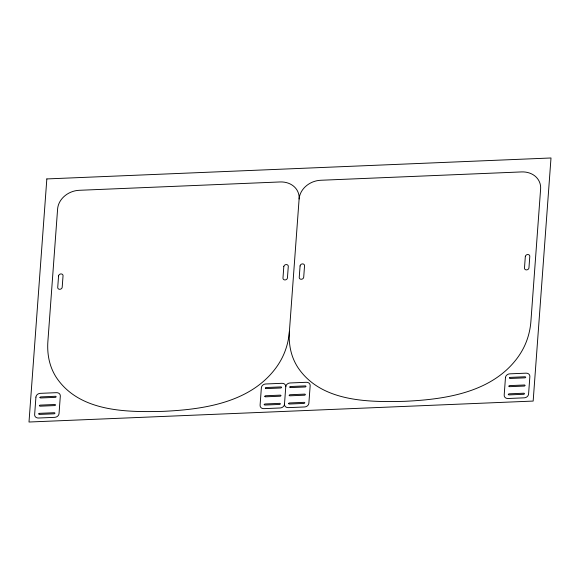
<?xml version="1.0" encoding="UTF-8"?>
<svg xmlns="http://www.w3.org/2000/svg" width="580" height="580" viewBox="0 0 580 580"><rect width="100%" height="100%" fill="white"/><g stroke="black" fill="none" stroke-linecap="round" stroke-linejoin="round"><path stroke-width="0.87" d="M289.406 331.26C288.76 340.134 289.71 349.196 292.871 357.555A74.653 62.894 -20.3 0 0 297.765 367.299C320.704 401.846 367.582 402.288 404.651 401.316C444.86 399.453 491.376 392.776 517.201 358.186A74.653 62.894 -20.3 0 0 523.559 347.971C527.785 339.662 530.229 330.506 530.917 321.226L540.618 188.95A20.735 17.473 -20.3 0 0 521.601 171.919L320.747 180.264A20.735 17.473 -20.3 0 0 299.113 198.983L289.406 331.26C288.717 340.54 286.281 349.704 282.047 358.005A74.653 62.894 -20.3 0 1 275.688 368.22C249.864 402.817 203.348 409.487 163.139 411.351C126.07 412.329 79.192 411.88 56.253 377.341A74.653 62.894 -20.3 0 1 51.359 367.589C48.198 359.23 47.248 350.168 47.894 341.294L57.601 209.018A20.735 17.473 -20.3 0 1 79.242 190.298L280.089 181.953A20.735 17.473 -20.3 0 1 299.113 198.983M285.766 386.715L284.49 404.108A4.147 3.494 -20.3 0 0 288.282 407.638L304.543 406.964A4.147 3.494 -20.3 0 0 308.872 403.216L310.162 385.7A4.147 3.494 -20.3 0 0 306.356 382.292L290.094 382.967A4.147 3.494 -20.3 0 0 285.766 386.715A4.147 3.494 -20.3 0 0 281.96 383.308L265.698 383.982A4.147 3.494 -20.3 0 0 261.37 387.73L260.094 405.123A4.147 3.494 -20.3 0 0 263.885 408.653L280.154 407.972A4.147 3.494 -20.3 0 0 284.476 404.231M46.835 178.93L29 422.022L533.165 401.07L551 157.977L46.835 178.93M35.931 397.097L34.641 414.613A4.147 3.494 -20.3 0 0 38.447 418.021L54.708 417.346A4.147 3.494 -20.3 0 0 59.044 413.475L60.32 396.082A4.147 3.494 -20.3 0 0 56.521 392.674L40.259 393.349A4.147 3.494 -20.3 0 0 35.931 397.097M38.751 413.888L39.273 414.417L54.361 413.794L55.013 413.17L54.484 412.721L39.397 413.344L38.758 413.852M39.353 405.666L39.875 406.196L54.962 405.572L55.615 404.949L55.042 404.499L39.998 405.123L39.36 405.623M39.955 397.445L40.527 397.974L55.615 397.343L56.217 396.771L55.651 396.278L40.607 396.901L39.955 397.445M58.566 275.986L57.724 287.426A2.284 1.921 -20.3 0 0 59.82 289.297A2.284 1.921 -20.3 0 0 62.198 287.238L63.039 275.797A2.284 1.921 -20.3 0 0 60.944 273.927A2.284 1.921 -20.3 0 0 58.566 275.986M264.19 404.521L264.712 405.05L279.806 404.427L280.452 403.847L279.879 403.354L264.835 403.977L264.19 404.521M264.792 396.299L265.321 396.829L280.408 396.205L281.053 395.582L280.488 395.132L265.444 395.756L264.799 396.256M265.401 388.078L265.923 388.607L281.01 387.984L281.662 387.36L281.133 386.911L266.046 387.534L265.401 388.034M283.808 266.626L282.975 278.067A2.284 1.921 -20.3 0 0 285.063 279.937A2.284 1.921 -20.3 0 0 287.441 277.878L288.282 266.438A2.284 1.921 -20.3 0 0 286.194 264.567A2.284 1.921 -20.3 0 0 283.808 266.626M288.586 403.506L289.108 404.035L304.195 403.412L304.848 402.832L304.319 402.339L289.231 402.962L288.594 403.47M289.188 395.284L289.717 395.814L304.805 395.19L305.45 394.567L304.877 394.117L289.833 394.741L289.188 395.284M289.79 387.063L290.319 387.592L305.406 386.969L306.051 386.345L305.529 385.896L290.442 386.519L289.797 387.02M300.077 265.952L299.236 277.392A2.284 1.921 -20.3 0 0 301.325 279.263A2.284 1.921 -20.3 0 0 303.71 277.204L304.543 265.763A2.284 1.921 -20.3 0 0 302.455 263.893A2.284 1.921 -20.3 0 0 300.077 265.952M505.47 377.587L504.194 394.98A4.147 3.494 -20.3 0 0 507.986 398.511L524.247 397.829A4.147 3.494 -20.3 0 0 528.576 394.088L529.859 376.572A4.147 3.494 -20.3 0 0 526.06 373.165L509.798 373.839A4.147 3.494 -20.3 0 0 505.47 377.587M508.29 394.378L508.856 394.908L523.943 394.277L524.552 393.704L524.023 393.211L508.935 393.834L508.29 394.378M508.892 386.157L509.414 386.686L524.501 386.062L525.154 385.439L524.625 384.989L509.537 385.613L508.899 386.113M509.494 377.935L510.023 378.464L525.11 377.841L525.755 377.217L525.183 376.768L510.146 377.391L509.501 377.892M525.321 256.592L524.479 268.032A2.284 1.921 -20.3 0 0 526.575 269.903A2.284 1.921 -20.3 0 0 528.953 267.844L529.794 256.404A2.284 1.921 -20.3 0 0 527.698 254.533A2.284 1.921 -20.3 0 0 525.321 256.592"/></g></svg>
